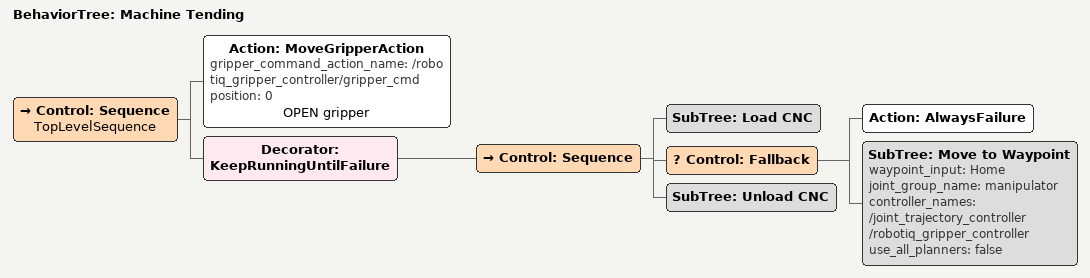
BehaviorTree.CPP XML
<?xml version='1.0' encoding='UTF-8'?>
<root BTCPP_format="4" main_tree_to_execute="Machine Tending">
  <BehaviorTree ID="Machine Tending" _description="Grasp an item from left table, place it in the CNC machine, then unload it to the right table">
    <Control ID="Sequence" name="TopLevelSequence">
      <Action ID="MoveGripperAction" gripper_command_action_name="/robotiq_gripper_controller/gripper_cmd" position="0" name="OPEN gripper"/>
      <Decorator ID="KeepRunningUntilFailure">
        <Control ID="Sequence">
          <SubTree ID="Load CNC"/>
          <Control ID="Fallback">
            <Action ID="AlwaysFailure"/>
            <SubTree ID="Move to Waypoint" waypoint_input="Home" joint_group_name="manipulator" controller_names="/joint_trajectory_controller /robotiq_gripper_controller" use_all_planners="false"/>
          </Control>
          <SubTree ID="Unload CNC"/>
        </Control>
      </Decorator>
    </Control>
  </BehaviorTree>
</root>
